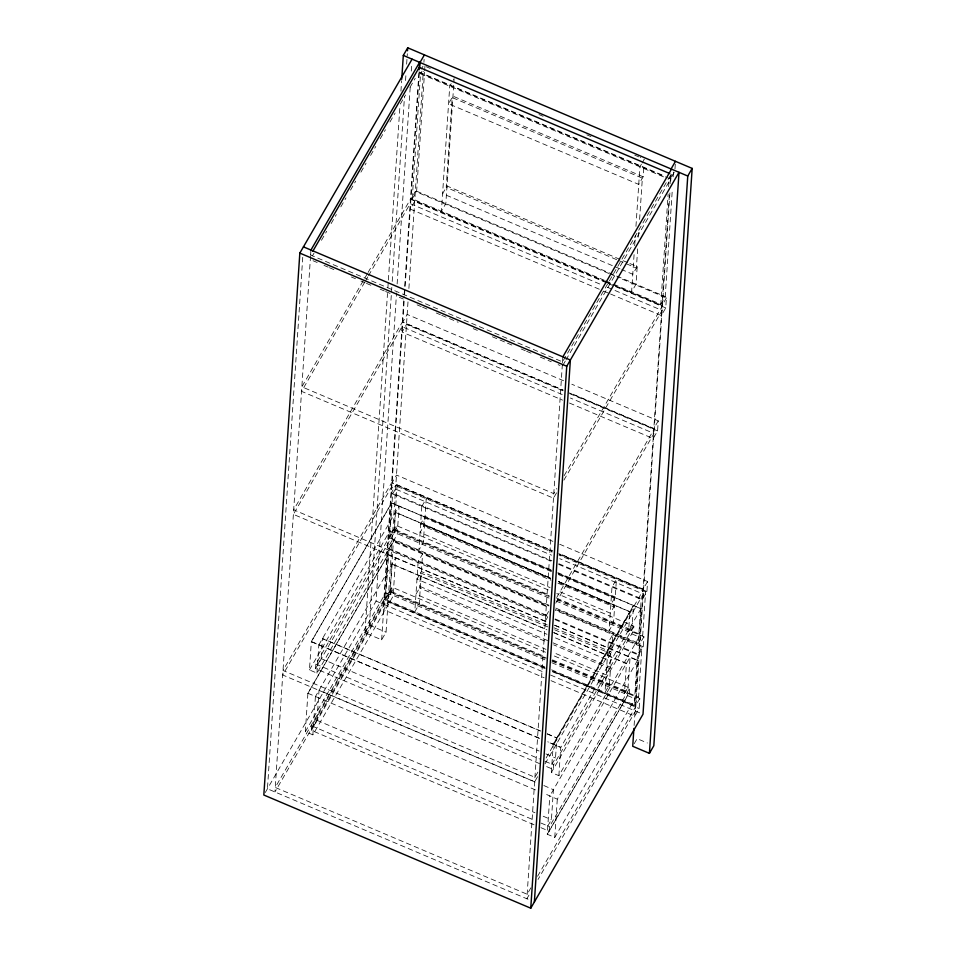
<?xml version="1.0" encoding="UTF-8"?>
<svg xmlns="http://www.w3.org/2000/svg" width="956" height="956" viewBox="0 0 956 956"><rect width="100%" height="100%" fill="white"/><g stroke="black" fill="none" stroke-linecap="round" stroke-linejoin="round"><path stroke-width="0.72" stroke-dasharray="4.78 3.58" d="M302.741 257.272L267.441 788.784L529.361 899.835M310.545 255.993L274.946 791.962L383.583 604.252L404.053 296.073M310.652 254.499L310.939 250.042M305.358 731.675L307.904 693.267L388.172 554.576L385.615 592.983L305.358 731.675L312.863 734.853L393.119 596.174L395.676 557.766L315.408 696.601M318.838 644.894L399.106 506.059L397.23 534.416L316.962 673.108L309.457 669.929L311.345 641.56L391.601 502.868L551.265 570.565M534.057 824.777L311.441 730.384L311.74 725.867L392.008 587.175L545.912 652.434M539.543 763.605L315.552 668.638L315.85 664.121L396.107 525.43L550.011 590.689M312.863 734.853L315.408 696.446M316.962 673.108L318.85 644.738M313.413 726.572L317.022 720.334L319.029 690.208L538.336 783.346M317.512 664.826L321.12 658.588L322.459 638.5L540.403 730.91M407.997 301.869L386.057 632.191L381.647 639.815L364.965 632.753L387.503 293.492M387.897 287.541L388.291 281.59M388.387 280.108L399.955 106.02M400.934 91.143L401.628 80.722M364.965 632.753L369.375 625.116L391.817 287.362M392.211 281.411L404.46 96.903M405.547 80.531L405.942 74.58M406.635 64.172L407.328 53.751M265.278 792.524L376.078 601.073L396.549 292.883M397.134 283.956L410.291 85.944M411.283 71.055L411.678 65.092M404.149 294.579L418.883 72.752M381.647 639.815L404.185 300.566M404.579 294.615L419.505 69.943M309.457 669.929L389.713 531.237L391.601 502.868M544.801 666.93L385.615 599.436L388.949 549.234L393.37 541.61L548.445 607.359M548.899 605.184L389.713 537.69L392.617 494.013L397.039 486.389L552.102 552.138M604.24 280.239L412.227 198.824L420.532 73.827L422.002 71.282M408.893 288.485L423.317 71.246M423.914 62.307L424.117 59.332M385.615 599.436L390.036 591.812L393.37 541.61M389.713 537.69L394.135 530.066L397.039 486.389M412.227 198.824L416.637 191.2L424.548 72.154M424.643 70.66L424.942 66.203M544.956 659.795L390.06 594.13L392.068 564.004L546.952 629.681M549.055 598.05L394.159 532.373L395.497 512.297L550.393 577.974M311.441 730.384L391.709 591.692L392.008 587.175M315.552 668.638L395.808 529.947L396.107 525.43M562.367 364.296L526.864 898.771L529.098 894.924M562.463 362.802L562.857 356.851M554.683 625.176L637.58 660.333L635.023 698.728L554.767 837.42L547.262 834.241L549.808 795.834M551.361 772.496L553.249 744.127L633.505 605.435L631.617 633.804L639.134 636.983L558.866 775.675L551.361 772.496L633.541 630.745L633.84 626.228L556.786 593.557M540.929 827.681L549.174 831.182L549.473 826.665L629.741 687.973L551.409 654.764M633.84 626.228L553.584 764.92L553.285 769.437L545.04 765.935M547.812 825.96L551.421 819.71L553.416 789.596M551.911 764.202L555.52 757.965L556.858 737.889L547.262 733.814M554.767 837.42L557.312 799.013M558.866 775.675L560.754 747.305L547.764 741.796M634.079 254.643L631.605 291.843L636.027 284.219L637.186 266.64L628.976 263.163M634.676 245.716L635.358 235.296M635.955 226.369L639.911 166.846L641.38 164.301M637.652 248.883L636.385 268.039L625.439 263.39M638.441 237.1L638.931 229.727M639.612 219.414L642.36 178.174L452.164 97.536L446.201 187.4L617.229 259.913M553.118 642.886L610.585 667.252L609.414 684.831L605.005 692.455L608.339 642.253L612.748 634.629L611.577 652.195L607.168 659.819L553.799 637.198M558.579 581.726L614.684 605.507L613.513 623.073L609.103 630.709L611.995 587.032L616.417 579.408L615.246 596.974L610.836 604.598L557.467 581.977M643.161 176.788L452.965 96.15L448.555 103.774L638.739 184.412L643.161 176.788L643.938 165.065M551.815 662.711L624.459 693.506L626.455 663.392L553.811 632.585M555.914 600.954L628.558 631.761L629.896 611.685L558.615 581.463M547.262 834.241L627.518 695.55L630.076 657.142L549.796 795.99M549.174 831.182L629.442 692.491L629.741 687.973M551.636 669.833L634.198 704.835L637.533 654.633L641.942 647.009L555.281 610.263M555.735 608.076L638.297 643.089L641.201 599.412L645.611 591.776L558.949 555.042M613.824 284.302L660.799 304.223L668.113 194.104M668.614 186.659L669.104 179.226L673.514 171.59L673.12 177.541M639.134 636.983L641.01 608.625L558.113 573.469M634.115 725.449L669.487 192.765M670.084 183.839L670.694 174.697M669.905 192.957L635.501 711.061L538.025 879.496M670.694 181.043L671.16 174.159L562.522 361.87L310.604 255.061L312.098 252.492M634.198 704.835L638.608 697.199L641.942 647.009M638.297 643.089L642.707 635.453L645.611 591.776M660.799 304.223L665.221 296.599L672.331 189.455M551.038 680.672L634.724 716.152L639.146 708.527L639.815 698.489L551.994 661.253M555.137 618.926L638.835 654.406L643.245 646.782L643.914 636.744L557.479 600.093M558.806 563.705L642.492 599.185L646.913 591.561L647.582 581.523L559.774 544.287M569.477 403.05L653.163 438.541L657.585 430.917L658.254 420.867L571.808 384.228M610.573 294.018L661.337 315.552L665.746 307.916L666.416 297.878L617.026 276.941M675.295 164.193L674.817 171.375L670.407 178.999L419.325 72.537L423.006 66.191M312.54 255.718L314.034 253.149M321.467 240.291L326.677 231.292M331.146 223.573L336.357 214.574M340.814 206.866L346.024 197.868M350.494 190.148L355.692 181.15M360.902 172.152L366.112 163.153M370.581 155.434L375.792 146.435M380.249 138.716L385.459 129.717M389.929 122.01L395.139 113.011M400.337 104.001L405.547 95.003M410.016 87.295L415.227 78.296M451.196 83.662L449.726 86.207L441.421 211.204L445.831 203.58L454.136 78.571L451.925 82.395M367.331 273.691L301.857 386.833L553.775 493.643L556.75 488.504M368.084 272.412L410.494 199.123L603.535 280.968M364.798 282.068L301.558 391.351L553.476 498.172L557.193 491.743M365.55 280.789L367.773 276.929M368.526 275.639L410.196 203.64L600.499 284.326M394.159 532.373L397.78 526.135M307.892 693.423L388.16 554.731L547.812 622.428M390.06 594.13L393.669 587.88M642.121 163.034L644.32 159.21L640.221 157.477M565.199 361.249L562.224 366.387L558.113 364.642M565.94 359.958L670.861 178.676M637.186 266.64L632.776 274.276L621.83 269.628M666.416 297.878L662.006 305.502L612.617 284.565M564.183 475.646L662.4 305.932L613.119 285.031M563.885 480.163L662.102 310.449L605.973 286.657M658.254 420.867L653.832 428.503L570.146 393.012M548.577 611.505L545.601 616.644L293.683 509.835L402.321 322.124L562.51 390.036M556.762 597.357L654.239 428.933L569.346 392.94M545.302 621.161L548.278 616.023L387.754 547.955L392.163 540.319L548.577 606.642M555.723 603.164L653.94 433.45L570.421 398.043M614.684 605.507L610.263 613.131L556.906 590.509M553.237 744.282L633.493 605.59M647.582 581.523L643.161 589.147L559.475 553.655M537.905 772.149L534.93 777.288L283.012 670.479L391.649 482.768L551.839 550.68M546.091 758L643.567 589.577L558.686 553.584M537.607 776.666L534.631 781.805L282.713 674.996L391.351 487.285L551.54 555.197M545.051 763.808L643.269 594.094L559.75 558.686M641.01 608.625L560.742 747.461L547.752 741.952M628.558 631.761L632.167 625.523M610.585 667.252L606.164 674.888L552.807 652.255M643.914 636.744L639.492 644.368L555.806 608.888M637.58 660.333L557.312 799.168L544.322 793.504M624.459 693.506L628.068 687.268M639.815 698.489L635.393 706.114L551.708 670.634M530.879 887.825L527.162 894.254L275.244 787.445L383.882 599.735L545.434 668.232M537.583 876.258L635.8 706.544L552.281 671.136M634.198 743.732L637.138 738.653L647.403 743.003M426.268 66.765L430.248 68.45M538.969 114.541L543.08 116.285M586.853 134.844L590.963 136.589M634.748 155.159L638.847 156.892M418.943 71.867L664.014 175.773M420.532 73.827L666.452 178.091M627.614 262.589L447.002 186.002L442.592 193.638L620.456 269.054M618.604 260.486L624.077 262.816M416.637 191.2L665.221 296.599M608.793 273.452L415.334 191.427L410.925 199.051L604.383 281.076M610.167 274.025L615.652 276.356M605.614 280.825L612.449 283.717M605.745 281.661L611.243 283.98M604.897 281.554L611.744 284.458M606.749 282.904L414.677 201.465L410.255 209.089L602.34 290.528M608.124 283.49L665.746 307.916M603.714 291.114L609.199 293.444M313.042 260.737L317.153 262.482M324 265.386L328.111 267.118M329.473 267.704L336.321 270.608M351.378 276.989L355.489 278.734M360.962 281.052L365.072 282.797M366.447 283.382L373.294 286.274M380.13 289.178L384.24 290.923M385.615 291.508L392.45 294.4M399.297 297.304L403.408 299.049M417.103 304.856L421.202 306.601M422.576 307.175L429.423 310.079M436.271 312.982L440.369 314.727M441.744 315.301L458.175 322.268M473.232 328.661L477.343 330.394M492.4 336.787L506.094 342.583M507.457 343.168L514.304 346.072M521.151 348.976L525.262 350.709M526.625 351.294L533.472 354.198M540.319 357.102L551.265 361.738M563.574 380.739L407.172 314.416L402.751 322.041L563.275 390.108M562.917 390.777L406.503 324.454L402.094 332.079L562.618 400.146M569.776 393.681L657.585 430.917M562.2 394.553L402.022 326.641L293.384 514.352L547.824 622.272M552.915 541.383L396.501 475.06L392.08 482.684L552.616 550.752M552.245 551.421L395.832 485.098L391.422 492.734L551.947 560.79M559.105 554.325L646.913 591.561M392.617 494.013L551.803 561.507M558.639 564.41L641.201 599.412M550.943 569.704L425.062 516.336L420.652 523.96L550.632 579.073M557.778 572.608L615.246 596.974M551.254 570.72L391.59 503.023L311.333 641.715L539.531 738.462M558.101 573.624L640.998 608.769M551.504 571.676L424.261 517.722L423.687 526.254L550.943 580.208M558.352 574.58L614.445 598.36L613.883 606.893L557.778 583.112M395.485 512.452L550.381 578.117M558.603 581.606L629.885 611.828M550.369 578.237L424.5 524.868L420.078 532.492L550.059 587.605M395.808 529.947L549.712 595.206M556.583 598.121L633.541 630.745M394.135 530.066L549.21 595.815M557.42 599.293L642.707 635.453M549.246 596.604L392.832 530.281L388.423 537.917L548.947 605.973M389.713 531.237L397.23 534.416M555.436 609.546L643.245 646.782M388.949 549.234L548.135 616.728M554.97 619.631L637.533 654.633M554.671 625.332L637.568 660.477M547.274 624.925L421.393 571.557L416.983 579.181L546.963 634.294M554.11 627.829L611.577 652.195M547.836 626.897L420.592 572.943L419.588 588L545.47 641.38M554.683 629.801L610.776 653.581L609.773 668.638L553.679 644.858M392.056 564.16L546.952 629.825M553.799 632.741L626.455 663.536M547.645 640.568L420.389 586.614L415.98 594.25L545.96 649.363M391.709 591.692L545.613 656.951M552.484 659.867L629.442 692.491M390.036 591.812L546.474 658.134M551.947 660.465L638.608 697.199M545.135 658.349L388.734 592.027L384.312 599.663L544.836 667.718M385.615 592.983L393.119 596.174M627.518 695.55L635.023 698.728M544.478 668.387L388.064 602.077L383.655 609.701L544.179 677.768M552.711 671.877L639.146 708.527M376.078 601.073L545.135 672.749M550.608 675.067L640.496 713.188M369.375 625.116L386.057 632.191M322.447 638.656L540.403 731.065M547.25 733.969L556.846 738.032M311.345 641.56L539.543 738.319M321.12 658.588L539.076 750.998M545.924 753.902L555.52 757.965M315.85 664.121L539.578 758.98M545.051 761.299L553.584 764.92M543.833 785.521L553.416 789.74M307.904 693.267L536.089 790.17M317.022 720.334L534.978 812.743M543.199 816.233L551.421 819.71M311.74 725.867L534.356 820.248M540.953 823.044L549.473 826.665M418.142 561.614L414.808 611.816L419.23 604.192L422.564 553.99L418.142 561.614M421.811 506.393L418.919 550.07L423.329 542.434L426.233 498.769L421.811 506.393"/><path stroke-width="1.43" d="M412.072 59.141L299.826 253.101L263.832 795.022L530.759 908.2L643.006 714.24L678.999 172.319L566.753 366.268L530.759 908.2M401.735 79.24L403.312 55.424L407.722 47.8L692.168 168.399L653.82 745.728L649.411 753.352L632.729 746.278L633.912 728.424M407.531 50.776L407.722 47.8M419.087 69.764L419.576 62.319L310.939 250.042M419.6 68.45L419.995 62.498L424.404 54.874M534.368 901.962L570.362 360.03L303.434 246.851M649.411 753.352L687.758 176.035L692.168 168.399M312.839 251.201L419.242 67.35L669.786 173.574M671.076 168.961L675.486 161.325M562.857 356.851L671.494 169.14M403.312 55.424L687.758 176.035M299.826 253.101L566.753 366.268"/></g></svg>
